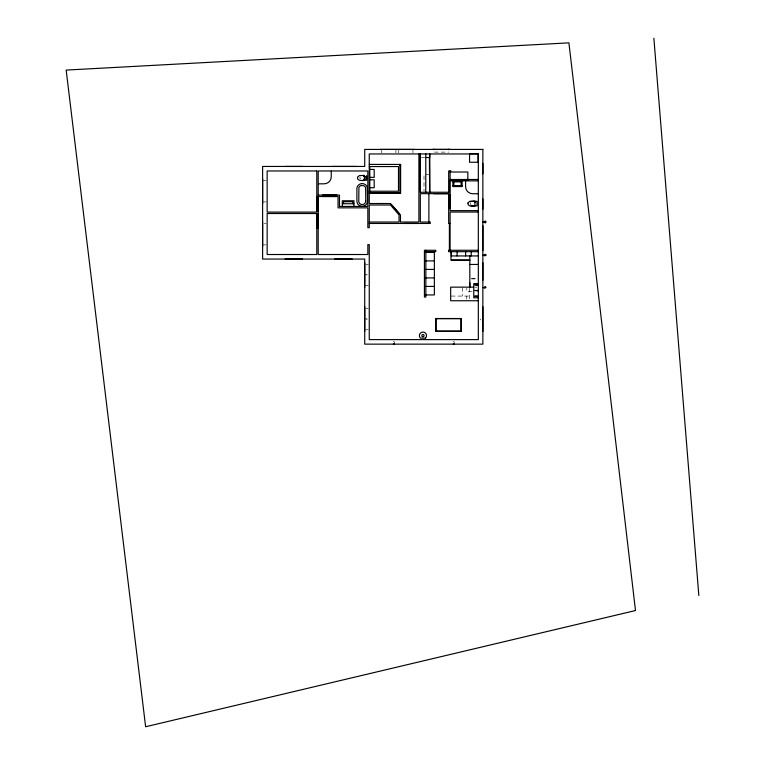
<?xml version="1.0" encoding="UTF-8"?>
<svg xmlns="http://www.w3.org/2000/svg" width="765" height="765" viewBox="0 0 765 765"><rect width="100%" height="100%" fill="white"/><g stroke="black" fill="none" stroke-linecap="round" stroke-linejoin="round"><path stroke-width="0.57" stroke-dasharray="3.83 2.87" d="M360.239 176.954L359.684 177.834L360.631 178.905M470.695 202.639L470.198 203.834M434.501 152.12L448.692 152.12M421.161 157.504L424.69 157.504M429.395 174.525L424.001 174.525L424.001 191.068M262.328 180.626L266.182 180.626M262.328 201.903L266.182 201.903M264.26 223.6L266.182 223.6M262.328 244.867L266.182 244.867M365.861 264.451L368.3 264.451M364.446 274.272L366.99 274.272L366.99 275.228M471.403 278.632L477.169 278.632M471.403 278.909L478.326 278.909M364.723 285.718L368.3 285.718M474.73 287.143L476.834 287.143M472.015 291.532L466.793 291.532L466.793 288.271M451.226 296.074L469.662 296.074M365.861 308.41L368.29 308.41M364.436 318.804L366.99 318.804L366.99 319.76L364.436 319.76M365.861 329.686L368.29 329.686M393.363 341.706L394.319 341.706L394.319 343.973M453.215 341.706L454.171 341.706L454.171 343.973M471.087 204.59L470.389 204.14M480.592 319.053L480.592 320M469.662 288.271L469.662 300.186M466.793 296.074L466.793 299.153M462.576 287.564L462.576 296.074M412.947 149.146L412.947 153M398.766 149.146L398.766 153M395.926 149.146L395.926 153M381.745 149.146L381.745 153"/><path stroke-width="1.15" d="M469.806 287.143L469.815 282.744M484.293 221.563C485.899 225.627 486.234 219.612 484.771 221.228M485.765 222.405L485.861 221.85M485.909 255.338C483.136 257.423 485.153 252.689 485.861 255.041M485.909 287.669C482.065 289.753 485.67 284.934 485.765 287.105M392.196 205.431L399.512 213.856M363.671 179.354L366.598 178.647M470.714 201.453L477.054 201.3L477.054 205.89L471.211 205.756M425.866 157.504L429.672 157.504L429.672 153.956M482.858 163.261L482.858 173.885M369.275 164.427L400.621 164.427L400.621 193.354L369.275 193.354M399.904 165.144L400.621 165.144M369.275 166.55L398.489 166.55L398.489 191.231L369.275 191.231M369.791 169.438L374.19 169.438L374.19 177.375L369.791 177.375M450.948 170.978L448.682 170.978L448.682 192.254M450.116 172.01L467.845 172.01L467.845 180.377L450.116 180.377L450.097 170.978M262.615 178.876L262.615 203.653M450.097 179.488L478.326 179.488M369.791 179.794L374.19 179.794L374.19 187.731L369.791 187.731M363.232 180.205L366.598 180.205L366.598 175.615M478.326 180.856L450.097 180.856L450.097 210.633L478.326 210.633M452.928 181.85L461.438 181.85L461.438 180.856M318.498 183.82L324.169 183.82A7.095 7.095 0 0 0 331.255 176.725L331.255 171.054M452.909 185.857L462.098 185.857M369.275 192.637L399.904 192.637M478.364 193.736L472.694 193.736A7.095 7.095 0 0 1 465.598 186.641L465.598 180.97M448.682 194.234L448.682 208.463M450.097 194.234L450.097 208.463M318.202 195.085L339.478 195.085L339.478 206.435L367.841 206.435L367.841 170.978L318.202 170.978L318.202 254.516L367.841 254.516L367.841 244.59L369.256 244.59L369.256 339.612L478.326 339.612L478.326 153.956L369.256 153.956L369.256 203.509L390.532 203.509L400.458 214.946L400.458 222.032L418.895 222.032L418.895 153.956M318.202 196.509L338.053 196.509L338.053 207.851L367.841 207.851L367.841 227.702L369.256 227.702L369.256 205.01L390.532 205.01L399.043 214.946L399.043 222.032L369.256 222.032M316.786 197.169L316.786 211.427M318.202 197.246L318.202 211.35M316.643 197.915L318.345 197.915M482.858 198.843L482.858 209.218M342.309 203.739L353.946 203.739M316.643 210.681L318.345 210.681M478.326 212.048L450.097 212.048L450.097 250.27M316.786 214.162L316.786 228.467M318.202 214.171L318.202 228.448M316.643 214.927L318.345 214.927M262.615 221.86L262.615 246.607M482.858 221.993L484.188 221.993M369.256 223.457L430.246 223.457L430.246 222.032L420.31 222.032L420.31 193.669L448.682 193.669L448.682 223.457L450.097 223.457M482.858 225.876L482.858 250.547M316.643 227.693L318.345 227.693M478.326 250.27L448.548 250.27L448.548 251.685L478.326 251.685M425.856 251.685L435.782 251.685L435.782 250.27L424.432 250.27L424.432 297.069L425.856 297.069L425.856 250.27M425.856 252.393L434.367 252.393L434.367 294.936L425.856 294.936M482.858 255.185L484.188 255.185M478.326 255.94L451.446 255.94L451.446 251.685M469.815 260.138L450.958 260.138L450.958 251.685M469.815 260.196L451.379 260.138M425.856 260.903L434.367 260.903M364.723 262.749L364.723 287.42M482.858 262.72L482.858 280.353M469.815 264.451L478.326 264.451M425.856 269.414L434.367 269.414M425.856 277.925L434.367 277.925M478.316 283.624L473.774 283.624L473.774 297.805L478.316 297.805M478.316 284.8L474.769 284.8L478.316 285.23M425.856 286.426L434.367 286.426M473.592 287.143L450.671 287.143L450.671 300.75L478.326 300.75M482.858 287.516L484.188 287.516M478.316 290.471L474.769 290.471L478.316 290.901M478.307 296.132L474.759 296.132L478.307 296.562M364.723 306.708L364.723 331.388M482.858 306.708L482.858 331.388M435.811 318.651L461.199 318.651M435.954 319.368L436.662 319.368M435.954 330.423L436.662 330.423M435.811 331.14L461.199 331.14M393.363 343.973L394.319 343.973M453.215 343.973L454.171 343.973M485.048 254.363L485.765 254.774M363.614 176.457L366.598 177.174L364.073 175.998M473.688 201.3L475.371 202.075M653.874 38.25L698.837 595.514M471.24 251.685L471.24 255.94M469.815 255.912L469.815 287.143M465.627 251.685L465.627 255.94M462.098 180.894L462.098 186.564L452.909 186.564L452.928 180.856M461.132 181.831L461.132 185.627L453.875 185.627L453.875 181.831M461.056 318.651L461.056 331.14M457.116 251.685L457.116 255.94M450.528 149.424L432.378 149.424M449.533 180.435L449.533 192.254L420.176 192.254L420.176 153.956M449.39 223.457L449.39 250.27M448.826 149.146L448.826 149.71M447.974 193.669L433.774 193.669M435.954 318.651L435.954 331.14M434.138 251.685L434.138 252.393M434.071 149.146L434.071 149.71M432.99 251.685L432.99 252.393M429.815 153.956L429.815 192.254M429.672 192.254L429.395 157.504M428.888 193.669L428.888 222.032M425.789 153.956L425.789 192.254M420.31 153.956L420.31 192.254M418.187 223.457L404.006 223.457M414.649 149.424L380.042 149.424M399.904 164.427L399.904 193.354M369.791 166.55L369.791 191.231M356.509 166.445L331.819 166.445M353.946 206.435L353.946 200.765L342.309 200.765L342.309 206.435M352.713 203.595L352.713 201.702L343.533 201.702L343.533 203.595M352.177 259.058L334.726 259.058M336.82 195.085L322.562 195.085M336.782 196.509L322.601 196.509M302.548 166.445L285.087 166.445M302.548 259.058L285.087 259.058M365.785 200.937L365.651 201.979A3.557 3.557 0 0 1 358.775 201.979L358.909 187.473A3.643 3.643 0 0 1 360.956 185.579L363.738 185.694A3.643 3.643 0 0 1 365.632 187.75L365.785 200.937M357.465 177.317C356.901 181.114 362.113 180.511 364.465 180.483L364.465 175.376L359.254 175.625L357.465 177.317M467.922 203.002C467.358 206.799 472.569 206.206 474.922 206.168L474.922 201.061L469.71 201.319L467.922 203.002M635.495 610.537L145.627 726.75L66.163 70.084L568.911 42.85L635.495 610.537M361.463 183.677L360.353 183.935A5.403 5.403 0 0 0 356.892 188.075L356.892 201.052A5.317 5.317 0 0 0 362.208 206.368A5.317 5.317 0 0 0 367.525 201.052L367.276 187.138A5.403 5.403 0 0 0 363.136 183.677L361.463 183.677M482.858 149.424L364.723 149.424L364.723 166.445L262.615 166.445L262.615 259.058L364.723 259.058L364.723 344.145L482.858 344.145L482.858 149.424M478.068 153.736L469.557 153.736L469.557 162.247L478.068 162.247L478.068 153.736M316.786 170.978L267.148 170.978L267.148 212.096L316.786 212.096L316.786 170.978M316.786 213.512L267.148 213.512L267.148 254.516L316.786 254.516L316.786 213.512M461.199 318.517L435.811 318.517L435.811 331.274L461.199 331.274L461.199 318.517M425.464 338.149L420.444 338.149A3.548 3.548 0 0 1 420.444 333.129A3.548 3.548 0 0 1 425.464 333.129A3.548 3.548 0 0 1 425.464 338.149M422.395 336.61A1.119 1.119 0 0 0 424.078 335.634A1.119 1.119 0 0 0 422.395 334.668A1.119 1.119 0 0 0 422.395 336.61"/></g></svg>
